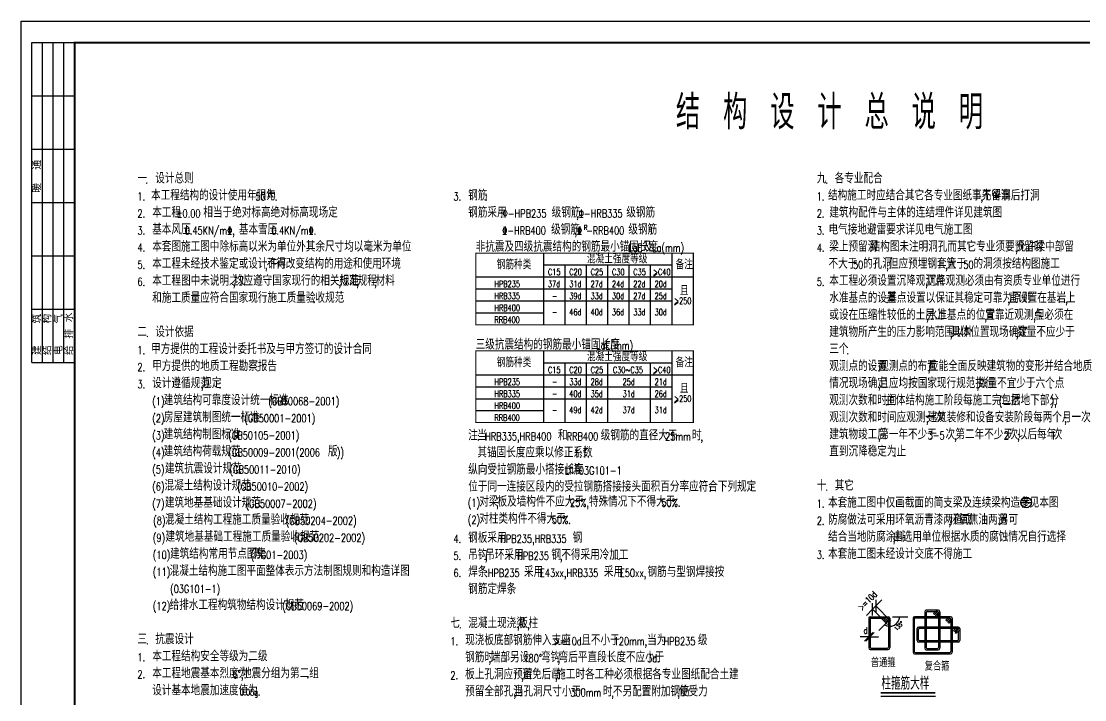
# Model space of a CAD drawing. Extents: x 1427168 to 1936200, y 1176778 to 1377202.
# Drawn here: x 1427168 to 1477011, y 1204377 to 1236178 of the extents above; entities that cross this region are included whole.
import ezdxf
from ezdxf.enums import TextEntityAlignment as Align

# ---------------------------------------------------------------- set-up
doc = ezdxf.new("R2010")
doc.units = 0
doc.header["$LTSCALE"] = 1000
doc.header["$MEASUREMENT"] = 0
doc.layers.get('0').update_dxf_attribs({"linetype": 'CONTINUOUS'})
doc.layers.get('DEFPOINTS').update_dxf_attribs({"linetype": 'CONTINUOUS'})
for name, color, linetype in [('2', 2, 'CONTINUOUS'), ('PUB_DIM', 3, 'CONTINUOUS'), ('PUB_TEXT', 7, 'CONTINUOUS'), ('PUB_TITLE', 4, 'CONTINUOUS')]:
    doc.layers.add(name, color=color, linetype=linetype)
doc.styles.add('_HZTXT', font='txt.shx', dxfattribs={"width": 0.75, "bigfont": 'HZTXT.shx'})
doc.styles.add('_ROMANC', font='ROMANC.shx', dxfattribs={"width": 0.75})
doc.styles.add('_ROMAND', font='ROMAND.shx', dxfattribs={"width": 0.75})
doc.styles.add('_STTCH', font='txt.shx', dxfattribs={"width": 0.75, "bigfont": 'STTCH.shx'})
doc.styles.add('_TXT', font='TXT.shx', dxfattribs={"width": 0.75})
doc.styles.add('_TXT1', font='TXT1.shx', dxfattribs={"width": 0.6})
doc.styles.add('COMP', font='COMPLEX', dxfattribs={"bigfont": 'hztxt'})
doc.styles.add('DIM_FONT', font='SIMPLEX.shx', dxfattribs={"width": 0.75})
doc.styles.add('HZ', font='txt', dxfattribs={"bigfont": 'hztxt'})
doc.dimstyles.new('DIMN$0', dxfattribs={"dimscale": 2, "dimtxt": 150, "dimasz": 200, "dimexe": 0, "dimexo": 0, "dimgap": 150, "dimtad": 1, "dimdec": 0, "dimzin": 0, "dimtxsty": 'DIM_FONT', "dimblk": 'OBLIQUE', "dimcen": 0.09, "dimclrd": 3, "dimclre": 3, "dimclrt": 3, "dimazin": 3, "dimtfac": 1, "dimtdec": 0, "dimtix": 1, "dimtmove": 0, "dimatfit": 3, "dimtolj": 1, "dimtzin": 0})

# ---------------------------------------------------------------- blocks, each defined once
blk = doc.blocks.new('_LABEL1')
for p, q in [((-150, 20), (-75, 20)), ((-150, 20), (-150, 0)), ((-125, 20), (-125, 0)), ((-100, 20), (-100, 0)), ((-75, 20), (-75, 0)), ((-75, 20), (-75, 0)), ((-75, 20), (0, 20)), ((-50, 20), (-50, 0)), ((-25, 20), (-25, 0)), ((0, 20), (0, 0)), ((-150, 15), (-75, 15)), ((-75, 15), (0, 15)), ((-150, 10), (-75, 10)), ((-75, 10), (0, 10)), ((-150, 5), (-75, 5)), ((-75, 5), (0, 5)), ((-150, 0), (-75, 0)), ((-75, 0), (0, 0))]:
    blk.add_line(p, q)
at = {"style": 'HZ'}
for s, p in [('建   筑', (-146.45, 15.65)), ('暖  通', (-70.35, 15.73)), ('结   构', (-146.45, 10.91)), ('电   气', (-146.45, 5.65)), ('给 排 水', (-146.45, 0.73))]:
    blk.add_text(s, height=3.509, dxfattribs=at).set_placement(p)
blk = doc.blocks.new('_OBLIQUE')
at = {"color": 0, "linetype": 'BYBLOCK'}
blk.add_line((-0.5, -0.5), (0.5, 0.5), dxfattribs=at)
blk = doc.blocks.new('*D455')
at = {"layer": 'DEFPOINTS', "color": 0}
for p in [(1467223, 1208771), (1467774, 1207908), (1467930, 1208064)]:
    blk.add_point(p, dxfattribs=at)
at = {"layer": 'PUB_DIM', "color": 3}
for p, q in [((1467067, 1208615), (1467223, 1208771)), ((1467223, 1208771), (1467506, 1209054)), ((1467930, 1208064), (1467223, 1208771)), ((1467067, 1208615), (1466784, 1208332)), ((1467774, 1207908), (1467067, 1208615))]:
    blk.add_line(p, q, dxfattribs=at)
at = {"layer": 'PUB_DIM', "color": 3, "xscale": 400, "yscale": 400, "zscale": 400}
for p, rotation in [((1467067, 1208615), 45.00000000000367), ((1467223, 1208771), 225.0000000000037)]:
    blk.add_blockref('_OBLIQUE', p, dxfattribs=dict(at, rotation=rotation))
at = {"layer": 'PUB_DIM', "color": 3, "insert": (1466826, 1209011), "char_height": 300, "attachment_point": 5, "rotation": 45, "style": 'DIM_FONT'}
blk.add_mtext('\\A1;>=10d', dxfattribs=at)
blk = doc.blocks.new('*D456')
at = {"layer": 'DEFPOINTS', "color": 0}
for p in [(1466886, 1207855), (1466947, 1207855), (1466886, 1207323)]:
    blk.add_point(p, dxfattribs=at)
at = {"layer": 'PUB_DIM', "color": 3}
for p, q in [((1466886, 1207855), (1466886, 1207323)), ((1466947, 1207855), (1466947, 1207323)), ((1466886, 1207323), (1466486, 1207323)), ((1466947, 1207323), (1466886, 1207323)), ((1466947, 1207323), (1467347, 1207323))]:
    blk.add_line(p, q, dxfattribs=at)
at = {"layer": 'PUB_DIM', "color": 3, "xscale": 400, "yscale": 400, "zscale": 400}
blk.add_blockref('_OBLIQUE', (1466886, 1207323), dxfattribs=at)
at = {"layer": 'PUB_DIM', "color": 3, "xscale": 400, "yscale": 400, "zscale": 400, "rotation": 180}
blk.add_blockref('_OBLIQUE', (1466947, 1207323), dxfattribs=at)
at = {"layer": 'PUB_DIM', "color": 3, "insert": (1466739, 1207623), "char_height": 300, "attachment_point": 5, "style": 'DIM_FONT'}
blk.add_mtext('\\A1;d', dxfattribs=at)
blk = doc.blocks.new('_INDEX')
blk.add_line((-0.5, 0), (0.5, 0))
blk.add_circle((0, 0), 0.5)
at = {"style": 'COMP'}
for tag, width, p, p2 in [('1', 2.333333, (-0.17, 0.05), (0.17, 0.05)), ('-', 1.166667, (-0.17, -0.39), (0.17, -0.39))]:
    blk.add_attdef(tag, text='', height=0.34, dxfattribs=dict(at, width=width)).set_placement(p, p2, align=Align.FIT)

msp = doc.modelspace()

# ---------------------------------------------------------------- linework, layer by layer
for p, q in [((1456800.7, 1224232.7), (1456962.7, 1224361.4)), ((1457790.7, 1222882.3), (1457952.7, 1223011)), ((1456800.7, 1219645), (1456962.7, 1219773.7)), ((1457790.7, 1218294.5), (1457952.7, 1218423.3))]:
    msp.add_line(p, q)
at = {"layer": '2'}
for p, q in [((1466959.8, 1208268.3), (1467797.6, 1208268.3)), ((1466996.8, 1208206.7), (1467680.7, 1208206.7)), ((1467742.3, 1208268.3), (1467577.8, 1208103.7)), ((1467767.4, 1208206.2), (1467621.3, 1208060.2)), ((1469511.5, 1208268.3), (1469036.5, 1208268.3)), ((1469511.5, 1208206.7), (1469073.5, 1208206.7)), ((1469511.5, 1208502.4), (1469511.5, 1207784.3)), ((1469573.1, 1208465.4), (1469573.1, 1207784.3)), ((1470159.9, 1208268.3), (1469573.1, 1208268.3)), ((1470159.9, 1208206.7), (1469573.1, 1208206.7)), ((1470147.5, 1208576.3), (1469585.4, 1208576.3)), ((1469622.3, 1208514.7), (1470030.7, 1208514.7)), ((1470092.3, 1208576.3), (1469927.7, 1208411.7)), ((1469971.3, 1208368.2), (1469927.7, 1208411.7)), ((1470117.3, 1208514.2), (1469971.3, 1208368.2)), ((1470159.8, 1208467), (1470015.8, 1208323)), ((1470059.4, 1208279.5), (1470015.8, 1208323)), ((1470159.9, 1208380), (1470059.4, 1208279.5)), ((1470159.9, 1208465.4), (1470159.9, 1207784.3)), ((1470221.5, 1208502.4), (1470221.5, 1207784.3)), ((1470722.4, 1208268.3), (1470221.5, 1208268.3)), ((1470605.6, 1208206.7), (1470221.5, 1208206.7)), ((1470667.2, 1208268.3), (1470502.6, 1208103.7)), ((1470692.2, 1208206.2), (1470546.2, 1208060.2)), ((1466885.9, 1208194.4), (1466885.9, 1206802.2)), ((1466947.5, 1208157.4), (1466947.5, 1206839.2)), ((1467621.3, 1208060.2), (1467577.8, 1208103.7)), ((1467809.9, 1208159), (1467665.8, 1208015)), ((1467709.4, 1207971.5), (1467665.8, 1208015)), ((1467809.9, 1208072), (1467709.4, 1207971.5)), ((1467809.9, 1208157.4), (1467809.9, 1206839.2)), ((1467871.5, 1208194.4), (1467871.5, 1206802.2)), ((1468962.6, 1208194.4), (1468962.6, 1206600.6)), ((1469024.2, 1208157.4), (1469024.2, 1206637.6)), ((1469155.6, 1207148.2), (1469155.6, 1207710.4)), ((1471079.4, 1207784.3), (1469229.5, 1207784.3)), ((1471042.4, 1207722.7), (1469266.4, 1207722.7)), ((1469511.5, 1207722.7), (1469511.5, 1207135.9)), ((1469573.1, 1207722.7), (1469573.1, 1207135.9)), ((1470159.9, 1207722.7), (1470159.9, 1207135.9)), ((1470221.5, 1207722.7), (1470221.5, 1207135.9)), ((1470546.2, 1208060.2), (1470502.6, 1208103.7)), ((1470734.7, 1208159), (1470590.7, 1208015)), ((1470634.3, 1207971.5), (1470590.7, 1208015)), ((1470734.8, 1208072), (1470634.3, 1207971.5)), ((1470734.8, 1208157.4), (1470734.8, 1207784.3)), ((1470734.8, 1207722.7), (1470734.8, 1207135.9)), ((1470796.4, 1208194.4), (1470796.4, 1207784.3)), ((1470796.4, 1207722.7), (1470796.4, 1207135.9)), ((1470956.9, 1207722.7), (1470856.5, 1207622.2)), ((1471044, 1207722.7), (1470900, 1207578.7)), ((1471153.3, 1207710.4), (1471153.3, 1207148.2)), ((1469217.2, 1207185.2), (1469217.2, 1207673.4)), ((1470856.5, 1207622.2), (1470900, 1207578.7)), ((1471091.2, 1207680.2), (1470945.2, 1207534.1)), ((1470945.2, 1207534.1), (1470988.7, 1207490.6)), ((1471153.3, 1207655.1), (1470988.7, 1207490.6)), ((1471091.7, 1207185.2), (1471091.7, 1207593.5)), ((1466959.8, 1206728.3), (1467797.6, 1206728.3)), ((1466996.8, 1206789.9), (1467760.6, 1206789.9)), ((1471079.4, 1207074.3), (1469229.5, 1207074.3)), ((1471042.4, 1207135.9), (1469266.4, 1207135.9)), ((1469511.5, 1207074.3), (1469511.5, 1206788.2)), ((1469573.1, 1207074.3), (1469573.1, 1206825.1)), ((1469585.4, 1206714.2), (1470147.5, 1206714.2)), ((1469622.3, 1206775.8), (1470110.6, 1206775.8)), ((1470159.9, 1207074.3), (1470159.9, 1206825.1)), ((1470221.5, 1207074.3), (1470221.5, 1206788.2)), ((1470734.8, 1207074.3), (1470734.8, 1206637.6)), ((1470796.4, 1207074.3), (1470796.4, 1206600.6)), ((1469036.5, 1206526.7), (1470722.4, 1206526.7)), ((1469073.5, 1206588.3), (1470685.5, 1206588.3))]:
    msp.add_line(p, q, dxfattribs=at)
for centre, radius, start, end in [((1466959.8, 1208194.4), 73.9, 90, 180), ((1466996.8, 1208157.4), 49.3, 90, 180), ((1467760.6, 1208157.4), 49.3, 0, 82.12802), ((1467797.6, 1208194.4), 73.9, 0, 90), ((1469036.5, 1208194.4), 73.9, 90, 180), ((1469073.5, 1208157.4), 49.3, 90, 180), ((1469585.4, 1208502.4), 73.9, 90, 180), ((1469622.3, 1208465.4), 49.3, 90, 180), ((1470110.6, 1208465.4), 49.3, 0, 82.12802), ((1470147.5, 1208502.4), 73.9, 0, 90), ((1470685.5, 1208157.4), 49.3, 0, 82.12802), ((1470722.4, 1208194.4), 73.9, 0, 90), ((1469229.5, 1207710.4), 73.9, 90, 180), ((1469266.4, 1207673.4), 49.3, 90, 180), ((1471042.4, 1207673.4), 49.3, 7.87198, 90), ((1471079.4, 1207710.4), 73.9, 0, 90), ((1466959.8, 1206802.2), 73.9, 180, 270), ((1466996.8, 1206839.2), 49.3, 180, 270), ((1467760.6, 1206839.2), 49.3, 270, 0), ((1467797.6, 1206802.2), 73.9, 270, 0), ((1469229.5, 1207148.2), 73.9, 180, 270), ((1469266.4, 1207185.2), 49.3, 180, 270), ((1469585.4, 1206788.2), 73.9, 180, 270), ((1469622.3, 1206825.1), 49.3, 180, 270), ((1470110.6, 1206825.1), 49.3, 270, 0), ((1470147.5, 1206788.2), 73.9, 270, 0), ((1471042.4, 1207185.2), 49.3, 270, 0), ((1471079.4, 1207148.2), 73.9, 270, 0), ((1469036.5, 1206600.6), 73.9, 180, 270), ((1469073.5, 1206637.6), 49.3, 180, 270), ((1470685.5, 1206637.6), 49.3, 270, 0), ((1470722.4, 1206600.6), 73.9, 270, 0)]:
    msp.add_arc(centre, radius, start, end, dxfattribs=at)
at = {"layer": 'PUB_DIM'}
for p, q in [((1468006.2, 1208268.3), (1468723.4, 1208268.3)), ((1467709.4, 1207971.5), (1467360.9, 1207623))]:
    msp.add_line(p, q, dxfattribs=at)
for points in [[(1468340.9, 1208268.3, 0, 39.6, 0), (1468318, 1208152.5, 39.6, 39.6, 0)], [(1467619.5, 1207881.5, 0, 39.6, 0), (1467720.8, 1207832.8, 39.6, 39.6, 0)]]:
    msp.add_lwpolyline(points, format="xyseb", dxfattribs=at)
msp.add_arc((1467859.6, 1208299.8), 482.3, 240.14441, 356.24747, dxfattribs=at)
at = {"layer": 'PUB_TEXT'}
for p, q in [((1451667, 1221954.2), (1451667, 1225314.2)), ((1457667, 1221954.2), (1457667, 1225314.2)), ((1451667, 1224754.2), (1457667, 1224754.2)), ((1452667, 1221954.2), (1452667, 1224754.2)), ((1453667, 1221954.2), (1453667, 1224754.2)), ((1454667, 1221954.2), (1454667, 1224754.2)), ((1455667, 1221954.2), (1455667, 1224754.2)), ((1456667, 1221954.2), (1456667, 1224754.2)), ((1448469.8, 1224194.2), (1458667, 1224194.2)), ((1448469.8, 1223634.2), (1457667, 1223634.2)), ((1448469.8, 1223074.2), (1457667, 1223074.2)), ((1448469.8, 1222514.2), (1451667, 1222514.2)), ((1451667, 1217366.4), (1451667, 1220726.4)), ((1457667, 1217366.4), (1457667, 1220726.4)), ((1451667, 1220166.4), (1457667, 1220166.4)), ((1452667, 1217366.4), (1452667, 1220166.4)), ((1453667, 1217366.4), (1453667, 1220166.4)), ((1454667, 1217366.4), (1454667, 1220166.4)), ((1456667, 1217366.4), (1456667, 1220166.4)), ((1448469.8, 1219606.4), (1458667, 1219606.4)), ((1448469.8, 1219046.4), (1457667, 1219046.4)), ((1448469.8, 1218486.4), (1457667, 1218486.4)), ((1448469.8, 1217926.4), (1451667, 1217926.4))]:
    msp.add_line(p, q, dxfattribs=at)
at = {"layer": 'PUB_TEXT', "const_width": 50}
for points in [[(1448469.8, 1225314.2), (1448469.8, 1221954.2), (1458667, 1221954.2), (1458667, 1225314.2)], [(1448469.8, 1220726.4), (1448469.8, 1217366.4), (1458667, 1217366.4), (1458667, 1220726.4)]]:
    msp.add_lwpolyline(points, close=True, dxfattribs=at)
at = {"layer": 'PUB_TEXT', "const_width": 70}
msp.add_lwpolyline([(1467454.5, 1204701.1), (1470012.2, 1204701.1)], dxfattribs=at)
at = {"layer": 'PUB_TEXT'}
msp.add_lwpolyline([(1467454.5, 1204551.1), (1470012.2, 1204551.1)], dxfattribs=at)
at = {"layer": 'PUB_TITLE'}
msp.add_lwpolyline([(1427167.9, 1176778), (1427167.9, 1236178), (1511267.9, 1236178), (1511267.9, 1176778)], close=True, dxfattribs=at)
at = {"layer": 'PUB_TITLE', "const_width": 100}
msp.add_lwpolyline([(1429667.9, 1177778), (1510267.9, 1177778), (1510267.9, 1235178), (1429667.9, 1235178)], close=True, dxfattribs=at)

# ---------------------------------------------------------------- block references
at = {"layer": 'PUB_DIM'}
ref = msp.add_blockref('_INDEX', (1474264.7, 1213624.2), dxfattribs=dict(at, xscale=500, yscale=500, zscale=500))
ref.add_attrib('1', '2', dxfattribs={"layer": '0', "height": 170, "style": 'COMP', "width": 1.5}).set_placement((1474179.7, 1213649.2), (1474349.7, 1213649.2), align=Align.FIT)
ref.add_attrib('-', '-', dxfattribs={"layer": '0', "height": 170, "style": 'COMP', "width": 1.166667}).set_placement((1474179.7, 1213429.2), (1474349.7, 1213429.2), align=Align.FIT)
at = {"layer": 'PUB_TITLE', "xscale": 100, "yscale": 100, "zscale": 100, "rotation": 90}
msp.add_blockref('_LABEL1', (1429667.9, 1235178), dxfattribs=at)

# ---------------------------------------------------------------- texts
at = {"layer": 'PUB_TEXT', "width": 0.75}
for s, height, style, p in [('结 构 设 计 总 说 明 ', 1600, '_STTCH', (1457849.3, 1231116.8)), ('各专业配合', 500, '_HZTXT', (1465292.1, 1228578.6)), ('一', 500, '_HZTXT', (1432611.9, 1228579.3)), ('设计总则', 500, '_HZTXT', (1433449.7, 1228579.3)), ('九', 500, '_HZTXT', (1464454.4, 1228578.6)), ('1. ', 375, '_TXT', (1432611.9, 1227779.3)), ('. ', 375, '_TXT', (1432986.6, 1228579.3)), ('本工程结构的设计使用年限为', 500, '_HZTXT', (1433252.1, 1227779.3)), ('50', 375, '_TXT', (1438144.8, 1227779.3)), ('年', 500, '_HZTXT', (1438641.5, 1227779.3)), ('3.', 375, '_TXT', (1447422.3, 1227779.3)), ('钢筋', 500, '_HZTXT', (1448116.9, 1227779.3)), ('1. ', 375, '_TXT', (1464454.4, 1227778.6)), ('. ', 375, '_TXT', (1464858.9, 1228578.6)), ('结构施工时应结合其它各专业图纸事先留洞', 500, '_HZTXT', (1464981.8, 1227778.6)), ('不得事后打洞', 500, '_HZTXT', (1472195.6, 1227778.6)), ('.', 375, '_TXT', (1439054.9, 1227779.3)), (':', 375, '_TXT', (1448893.5, 1227779.3)), (', ', 375, '_TXT', (1472124.5, 1227778.6)), ('.', 375, '_TXT', (1474463.3, 1227778.6)), ('2. ', 375, '_TXT', (1432611.9, 1226979.3)), ('本工程', 500, '_HZTXT', (1433305.7, 1226979.3)), ('%%p0.00', 375, '_TXT', (1434460.2, 1226979.3)), ('相当于绝对标高绝对标高现场定', 500, '_HZTXT', (1435701, 1226979.3)), ('钢筋采用', 500, '_HZTXT', (1448116.9, 1226979.3)), (':%%130-HPB235', 375, '_TXT', (1449614, 1226979.3)), ('级钢筋', 500, '_HZTXT', (1452027.5, 1226979.3)), (',%%131-HRB335', 375, '_TXT', (1453179, 1226979.3)), ('级钢筋', 500, '_HZTXT', (1455525.5, 1226979.3)), ('2. ', 375, '_TXT', (1464454.4, 1226978.6)), ('建筑构配件与主体的连结埋件详见建筑图', 500, '_HZTXT', (1465042.2, 1226978.6)), ('基本风压', 500, '_HZTXT', (1433305.7, 1226179.3)), ('基本雪压', 500, '_HZTXT', (1437366.2, 1226179.3)), ('.', 375, '_ROMAND', (1440929.9, 1226979.3)), ('级钢筋', 500, '_HZTXT', (1452000.1, 1226179.3)), ('级钢筋', 500, '_HZTXT', (1455621.5, 1226179.3)), ('电气接地避雷要求详见电气施工图', 500, '_HZTXT', (1465003.8, 1226178.6)), ('.', 375, '_TXT', (1471789.2, 1226978.6)), ('3. ', 375, '_TXT', (1432611.9, 1226179.3)), ('0.45KN/m%%132,', 375, '_TXT', (1434826.3, 1226179.3)), ('0.4KN/m%%132.', 375, '_TXT', (1438886.9, 1226179.3)), ('%%132-HRB400', 375, '_TXT1', (1449707.2, 1226179.3)), (',%%132', 375, '_TXT1', (1453098.1, 1226179.3)), ('R', 225, '_TXT1', (1453526.7, 1226400.8)), ('-RRB400', 375, '_TXT1', (1453636.6, 1226179.3)), ('3. ', 375, '_TXT', (1464454.4, 1226178.6)), ('.', 375, '_TXT', (1470625.9, 1226178.6)), ('4. ', 375, '_TXT', (1432611.9, 1225379.3)), ('本套图施工图中除标高以米为单位外其余尺寸均以毫米为单位', 500, '_HZTXT', (1433305.7, 1225379.3)), ('非抗震及四级抗震结构的钢筋最小锚固长度', 500, '_HZTXT', (1448464.5, 1225376.5)), ('LaE', 375, '_TXT', (1455619.1, 1225376.5)), ('及', 500, '_HZTXT', (1456319.6, 1225376.5)), ('La(mm)', 375, '_TXT', (1456738.9, 1225376.5)), ('4. ', 375, '_TXT', (1464454.4, 1225378.6)), ('梁上预留洞', 500, '_HZTXT', (1465035.4, 1225378.6)), ('结构图未注明洞孔而其它专业须要预留时', 500, '_HZTXT', (1466975.6, 1225378.6)), ('允许梁中部留', 500, '_HZTXT', (1473805.5, 1225378.6)), ('.', 375, '_TXT', (1443477.9, 1225379.3)), ('混凝土强度等级', 400, '_HZTXT', (1453679.2, 1224834.2)), (': ', 375, '_TXT', (1466928.1, 1225378.6)), (', ', 375, '_TXT', (1473749.2, 1225378.6)), ('5. ', 375, '_TXT', (1432611.9, 1224579.3)), ('本工程未经技术鉴定或设计许可', 500, '_HZTXT', (1433305.7, 1224579.3)), ('不得改变结构的用途和使用环境', 500, '_HZTXT', (1438662.2, 1224579.3)), ('钢筋种类 ', 400, '_HZTXT', (1449452.8, 1224557.9)), ('备注', 400, '_HZTXT', (1457833.4, 1224557.9)), ('不大于', 500, '_HZTXT', (1465003.8, 1224578.6)), ('50', 375, '_TXT', (1466149.5, 1224578.6)), ('的孔洞', 500, '_HZTXT', (1466622.6, 1224578.6)), ('但应预埋钢套管', 500, '_HZTXT', (1467836.4, 1224578.6)), ('大于', 500, '_HZTXT', (1470550.2, 1224578.6)), ('50', 375, '_TXT', (1471320.8, 1224578.6)), ('的洞须按结构图施工', 500, '_HZTXT', (1471793.9, 1224578.6)), ('6. ', 375, '_TXT', (1432611.9, 1223779.3)), ('本工程图中未说明之处', 500, '_HZTXT', (1433305.7, 1223779.3)), ('均应遵守国家现行的相关标准', 500, '_HZTXT', (1437132.6, 1223779.3)), (',', 375, '_TXT', (1438591.1, 1224579.3)), ('规范', 500, '_HZTXT', (1442093.5, 1223779.3)), ('规程', 500, '_HZTXT', (1442932.3, 1223779.3)), ('材料', 500, '_HZTXT', (1443774.1, 1223779.3)), ('.', 375, '_TXT', (1443938.8, 1224579.3)), ('C15', 300, '_TXT', (1451854.1, 1224274.2)), ('C20', 300, '_TXT', (1452854.1, 1224274.2)), ('C25', 300, '_TXT', (1453854.1, 1224274.2)), ('C30', 300, '_TXT', (1454854.1, 1224274.2)), ('C35', 300, '_TXT', (1455854.1, 1224274.2)), ('>C40', 300, '_TXT', (1456778.1, 1224274.2)), ('5.', 375, '_TXT', (1464454.4, 1223778.6)), ('本工程必须设置沉降观测点', 500, '_HZTXT', (1465039.2, 1223778.6)), (',', 375, '_TXT1', (1467711.7, 1224578.6)), ('沉降观测必须由有资质专业单位进行', 500, '_HZTXT', (1469595.6, 1223778.6)), (',', 375, '_TXT', (1470470.2, 1224578.6)), ('.', 375, '_TXT', (1475186.7, 1224578.6)), (',', 375, '_TXT', (1437082.2, 1223779.3)), (',', 375, '_TXT', (1442034.2, 1223779.3)), (',', 375, '_TXT', (1442873, 1223779.3)), (',', 375, '_TXT', (1443711.8, 1223779.3)), ('HPB235', 300, '_TXT', (1449345.3, 1223714.2)), ('37d', 300, '_TXT', (1451854.1, 1223714.2)), ('31d', 300, '_TXT', (1452854.1, 1223714.2)), ('27d', 300, '_TXT', (1453854.1, 1223714.2)), ('24d', 300, '_TXT', (1454854.1, 1223714.2)), ('22d', 300, '_TXT', (1455854.1, 1223714.2)), ('20d', 300, '_TXT', (1456854.1, 1223714.2)), ('且', 400, '_HZTXT', (1458038.4, 1223337.9)), (',', 375, '_TXT', (1469539.2, 1223778.6)), ('.', 375, '_TXT', (1475654.6, 1223778.6)), ('和施工质量应符合国家现行施工质量验收规范', 500, '_HZTXT', (1433305.7, 1222979.3)), ('HRB335', 300, '_TXT', (1449345.3, 1223154.2)), ('-', 300, '_TXT', (1452040.3, 1223154.2)), ('39d', 300, '_TXT', (1452854.1, 1223154.2)), ('33d', 300, '_TXT', (1453854.1, 1223154.2)), ('30d', 300, '_TXT', (1454854.1, 1223154.2)), ('27d', 300, '_TXT', (1455854.1, 1223154.2)), ('25d', 300, '_TXT', (1456854.1, 1223154.2)), ('>250', 300, '_TXT', (1457768.1, 1222923.7)), ('水准基点的设置', 500, '_HZTXT', (1465039.2, 1222978.6)), (':', 375, '_TXT', (1467693.8, 1222978.6)), ('基点设置以保证其稳定可靠为原则', 500, '_HZTXT', (1467756, 1222978.6)), ('宜设置在基岩上', 500, '_HZTXT', (1473434.4, 1222978.6)), ('.', 375, '_TXT', (1440835.2, 1222979.3)), ('HRB400', 300, '_TXT', (1449345.3, 1222594.2)), ('46d', 300, '_TXT', (1452854.1, 1222395.7)), ('40d', 300, '_TXT', (1453854.1, 1222395.7)), ('36d', 300, '_TXT', (1454854.1, 1222395.7)), ('33d', 300, '_TXT', (1455854.1, 1222395.7)), ('30d', 300, '_TXT', (1456854.1, 1222395.7)), ('或设在压缩性较低的土层上', 500, '_HZTXT', (1465039.2, 1222178.6)), ('水准基点的位置', 500, '_HZTXT', (1469654.6, 1222178.6)), ('宜靠近观测点', 500, '_HZTXT', (1472353.7, 1222178.6)), (',', 375, '_TXT', (1473389.9, 1222978.6)), ('但必须在', 500, '_HZTXT', (1474674.8, 1222178.6)), (',', 375, '_TXT', (1476097.8, 1222978.6)), ('RRB400', 300, '_TXT', (1449345.3, 1222034.2)), ('-', 300, '_TXT', (1452040.3, 1222395.7)), (';', 375, '_TXT', (1469577.6, 1222178.6)), (',', 375, '_TXT', (1472309.1, 1222178.6)), (',', 375, '_TXT', (1474603.7, 1222178.6)), ('二', 500, '_HZTXT', (1432611.9, 1221379.3)), ('设计依据', 500, '_HZTXT', (1433449.7, 1221379.3)), ('建筑物所产生的压力影响范围以外', 500, '_HZTXT', (1465039.2, 1221378.6)), ('具体位置现场确定', 500, '_HZTXT', (1470750.1, 1221378.6)), ('数量不应少于', 500, '_HZTXT', (1473844.8, 1221378.6)), ('. ', 375, '_TXT', (1433016.4, 1221379.3)), ('三级抗震结构的钢筋最小锚固长度', 500, '_HZTXT', (1448464.5, 1220788.8)), ('LaE(mm)', 375, '_TXT', (1454119.1, 1220788.8)), (',', 375, '_TXT', (1470693.8, 1221378.6)), (',', 375, '_TXT', (1473782.6, 1221378.6)), ('1. ', 375, '_TXT', (1432611.9, 1220579.3)), ('甲方提供的工程设计委托书及与甲方签订的设计合同', 500, '_HZTXT', (1433252.1, 1220579.3)), ('混凝土强度等级', 400, '_HZTXT', (1453679.2, 1220246.4)), ('三个', 500, '_HZTXT', (1465039.2, 1220578.6)), ('甲方提供的地质工程勘察报告', 500, '_HZTXT', (1433305.7, 1219779.3)), ('.', 375, '_TXT', (1441868.2, 1220579.3)), ('钢筋种类 ', 400, '_HZTXT', (1449452.8, 1219970.1)), ('备注', 400, '_HZTXT', (1457833.4, 1219970.1)), ('观测点的设置', 500, '_HZTXT', (1465039.2, 1219778.6)), ('.', 375, '_TXT', (1465842.4, 1220578.6)), ('观测点的布置', 500, '_HZTXT', (1467375.1, 1219778.6)), ('应能全面反映建筑物的变形并结合地质', 500, '_HZTXT', (1469710.9, 1219778.6)), ('2. ', 375, '_TXT', (1432611.9, 1219779.3)), ('.', 375, '_TXT', (1438204.3, 1219779.3)), ('C15', 300, '_TXT', (1451854.1, 1219686.4)), ('C20', 300, '_TXT', (1452854.1, 1219686.4)), ('C25', 300, '_TXT', (1453854.1, 1219686.4)), ('C30~C35', 300, '_TXT', (1454898.5, 1219686.4)), ('>C40', 300, '_TXT', (1456778.1, 1219686.4)), (':', 375, '_TXT', (1467318.8, 1219778.6)), (',', 375, '_TXT', (1469654.6, 1219778.6)), ('3. ', 375, '_TXT', (1432611.9, 1218979.3)), ('设计遵循规范', 500, '_HZTXT', (1433305.7, 1218979.3)), ('规定', 500, '_HZTXT', (1435644.5, 1218979.3)), (':', 375, '_TXT', (1436426.9, 1218979.3)), ('HPB235', 300, '_TXT', (1449345.3, 1219126.4)), ('-', 300, '_TXT', (1452040.3, 1219126.4)), ('33d', 300, '_TXT', (1452854.1, 1219126.4)), ('28d', 300, '_TXT', (1453854.1, 1219126.4)), ('25d', 300, '_TXT', (1455354.1, 1219126.4)), ('21d', 300, '_TXT', (1456854.1, 1219126.4)), ('且', 400, '_HZTXT', (1458038.4, 1218750.1)), ('情况现场确定', 500, '_HZTXT', (1465039.2, 1218978.6)), ('且应均按国家现行规范执行', 500, '_HZTXT', (1467383.9, 1218978.6)), ('数量不宜少于六个点', 500, '_HZTXT', (1472005.2, 1218978.6)), ('建筑结构可靠度设计统一标准', 500, '_HZTXT', (1433845.5, 1218179.3)), (',', 375, '_TXT', (1435585.2, 1218979.3)), ('HRB335', 300, '_TXT', (1449345.3, 1218566.4)), ('-', 300, '_TXT', (1452040.3, 1218566.4)), ('40d', 300, '_TXT', (1452854.1, 1218566.4)), ('35d', 300, '_TXT', (1453854.1, 1218566.4)), ('31d', 300, '_TXT', (1455354.1, 1218566.4)), ('26d', 300, '_TXT', (1456854.1, 1218566.4)), ('观测次数和时间', 500, '_HZTXT', (1465039.2, 1218178.6)), (',', 375, '_TXT', (1467321.7, 1218978.6)), ('主体结构施工阶段每施工完二层', 500, '_HZTXT', (1467708.7, 1218178.6)), (',', 375, '_TXT', (1471943, 1218978.6)), ('包括地下部分', 500, '_HZTXT', (1473105.7, 1218178.6)), ('.', 375, '_TXT', (1475380.2, 1218978.6)), ('(1)', 375, '_TXT', (1433305.7, 1218179.3)), ('(GB50068-2001)', 375, '_TXT', (1438747.1, 1218179.3)), ('HRB400', 300, '_TXT', (1449345.3, 1218006.4)), ('>250', 300, '_TXT', (1457768.1, 1218336)), (':', 375, '_TXT', (1467664.2, 1218178.6)), ('(', 375, '_TXT', (1472982.4, 1218178.6)), ('),', 375, '_TXT', (1475405.9, 1218178.6)), ('(2)', 375, '_TXT', (1433305.7, 1217379.3)), ('房屋建筑制图统一标准', 500, '_HZTXT', (1433845.5, 1217379.3)), ('(GB50001-2001)', 375, '_TXT', (1437622.1, 1217379.3)), ('RRB400', 300, '_TXT', (1449345.3, 1217446.4)), ('-', 300, '_TXT', (1452040.3, 1217808)), ('49d', 300, '_TXT', (1452854.1, 1217808)), ('42d', 300, '_TXT', (1453854.1, 1217808)), ('37d', 300, '_TXT', (1455354.1, 1217808)), ('31d', 300, '_TXT', (1456854.1, 1217808)), ('观测次数和时间应观测一次', 500, '_HZTXT', (1465039.2, 1217378.6)), ('建筑装修和设备安装阶段每两个月一次', 500, '_HZTXT', (1469642.8, 1217378.6)), (';', 375, '_TXT', (1469571.7, 1217378.6)), (';', 375, '_TXT', (1476050.3, 1217378.6)), ('(3)', 375, '_TXT', (1433305.7, 1216579.3)), ('建筑结构制图标准', 500, '_HZTXT', (1433845.5, 1216579.3)), ('(GB50105-2001)', 375, '_TXT', (1436872.1, 1216579.3)), ('注', 500, '_HZTXT', (1448116.9, 1216531)), (':', 375, '_TXT', (1448530.3, 1216531)), ('当', 500, '_HZTXT', (1448545.3, 1216531)), ('HRB335,HRB400', 375, '_TXT', (1448908.5, 1216531)), ('和', 500, '_HZTXT', (1452319, 1216531)), ('RRB400', 375, '_TXT', (1452729.4, 1216531)), ('级钢筋的直径大于', 500, '_HZTXT', (1454325.9, 1216531)), ('25mm', 375, '_TXT', (1457346.6, 1216531)), ('时', 500, '_HZTXT', (1458602.3, 1216531)), ('建筑物竣工后', 500, '_HZTXT', (1465039.2, 1216578.6)), ('第一年不少于', 500, '_HZTXT', (1467378, 1216578.6)), ('3-5', 375, '_TXT', (1469648.7, 1216578.6)), ('次', 500, '_HZTXT', (1470484.8, 1216578.6)), ('第二年不少于', 500, '_HZTXT', (1470948.6, 1216578.6)), ('2', 375, '_TXT', (1473219.3, 1216578.6)), ('次', 500, '_HZTXT', (1473439.2, 1216578.6)), (';', 375, '_TXT', (1473846.7, 1216578.6)), ('以后每年', 500, '_HZTXT', (1473873.5, 1216578.6)), ('1', 375, '_TXT', (1475411.9, 1216578.6)), ('次', 500, '_HZTXT', (1475511.4, 1216578.6)), ('(4)', 375, '_TXT', (1433305.7, 1215779.3)), ('建筑结构荷载规范', 500, '_HZTXT', (1433845.5, 1215779.3)), ('(GB50009-2001(2006', 375, '_TXT', (1436875, 1215779.3)), ('版', 500, '_HZTXT', (1441539.9, 1215779.3)), ('))', 375, '_TXT', (1441956.2, 1215779.3)), ('其锚固长度应乘以修正系数', 500, '_HZTXT', (1448545.3, 1215731)), (',', 375, '_TXT', (1459001, 1216531)), ('直到沉降稳定为止', 500, '_HZTXT', (1465039.2, 1215778.6)), (',', 375, '_TXT', (1467321.7, 1216578.6)), (',', 375, '_TXT', (1470892.3, 1216578.6)), ('1.1.', 375, '_TXT', (1453080.8, 1215731)), ('.', 375, '_TXT', (1468068.8, 1215778.6)), ('(5)', 375, '_TXT', (1433305.7, 1214979.3)), ('建筑抗震设计规范', 500, '_HZTXT', (1433899.1, 1214979.3)), ('(GB50011-2010)', 375, '_TXT', (1436928.6, 1214979.3)), ('纵向受拉钢筋最小搭接长度', 500, '_HZTXT', (1448116.9, 1214931)), ('Ll', 375, '_TXT', (1452646.5, 1214931)), ('详', 500, '_HZTXT', (1452900.7, 1214931)), ('03G101-1', 375, '_TXT', (1453296.4, 1214931)), ('混凝土结构设计规范', 500, '_HZTXT', (1433881.3, 1214179.3)), ('位于同一连接区段内的受拉钢筋搭接接头面积百分率应符合下列规定', 500, '_HZTXT', (1448116.9, 1214131)), ('十', 500, '_HZTXT', (1464454.4, 1214178.6)), ('其它', 500, '_HZTXT', (1465292.1, 1214178.6)), ('(6)', 375, '_TXT', (1433305.7, 1214179.3)), ('(GB50010-2002)', 375, '_TXT', (1437285.9, 1214179.3)), (':', 375, '_TXT', (1459399.4, 1214131)), ('. ', 375, '_TXT', (1464858.9, 1214178.6)), ('(7)', 375, '_TXT', (1433305.7, 1213379.3)), ('建筑地基基础设计规范', 500, '_HZTXT', (1433899.1, 1213379.3)), ('(GB50007-2002)', 375, '_TXT', (1437678.6, 1213379.3)), ('(1)', 375, '_TXT', (1448095.5, 1213425.2)), ('对梁', 500, '_HZTXT', (1448635.4, 1213425.2)), ('板及墙构件不应大于', 500, '_HZTXT', (1449488.9, 1213425.2)), ('25%,', 375, '_TXT', (1452884.6, 1213425.2)), ('特殊情况下不得大于', 500, '_HZTXT', (1453774.2, 1213425.2)), ('50%.', 375, '_TXT', (1457169.9, 1213425.2)), ('1. ', 375, '_TXT', (1464454.4, 1213378.6)), ('本套施工图中仅画截面的简支梁及连续梁构造参见本图', 500, '_HZTXT', (1464981.8, 1213378.6)), (',', 375, '_TXT', (1449420.8, 1213425.2)), ('(8)', 375, '_TXT', (1433350.7, 1212579.6)), ('混凝土结构工程施工质量验收规范', 500, '_HZTXT', (1433906.2, 1212579.8)), ('(GB50204-2002)', 375, '_TXT', (1439560.7, 1212579.8)), ('(2)', 375, '_TXT', (1448095.5, 1212625.2)), ('对柱类构件不得大于', 500, '_HZTXT', (1448635.4, 1212625.2)), ('50%.', 375, '_TXT', (1452031, 1212625.2)), ('2.', 375, '_TXT', (1464454.4, 1212578.6)), ('防腐做法可采用环氧沥青漆两道或', 500, '_HZTXT', (1464981.8, 1212578.6)), ('环氧焦油两道', 500, '_HZTXT', (1470675, 1212578.6)), ('另可', 500, '_HZTXT', (1472984.2, 1212578.6)), ('(9)', 375, '_TXT', (1433333.5, 1211779.8)), ('建筑地基基础工程施工质量验收规范', 500, '_HZTXT', (1433926.9, 1211779.8)), ('(GB50202-2002)', 375, '_TXT', (1439956.4, 1211779.8)), ('钢板采用', 500, '_HZTXT', (1448116.9, 1211731)), ('钢', 500, '_HZTXT', (1453012.6, 1211731)), ('结合当地防腐涂料', 500, '_HZTXT', (1464981.8, 1211778.6)), ('由选用单位根据水质的腐蚀情况自行选择', 500, '_HZTXT', (1468032.2, 1211778.6)), (',', 375, '_TXT', (1470624.5, 1212578.6)), ('.', 375, '_TXT', (1472957.4, 1212578.6)), ('4. ', 375, '_TXT', (1447422.3, 1211731)), ('HPB235,HRB335', 375, '_TXT', (1449614, 1211731)), (',', 375, '_TXT', (1468014.3, 1211778.6)), ('.', 375, '_TXT', (1474814.7, 1211778.6)), ('(10)', 375, '_TXT', (1433333.5, 1210979.8)), ('建筑结构常用节点图集', 500, '_HZTXT', (1434141.2, 1210979.8)), ('(', 375, '_TXT', (1437917.7, 1210979.8)), ('苏', 500, '_HZTXT', (1438017.4, 1210979.8)), ('G01-2003)', 375, '_TXT', (1438392.4, 1210979.8)), ('5. ', 375, '_TXT', (1447422.3, 1210931)), ('吊钩', 500, '_HZTXT', (1448116.9, 1210931)), ('吊环采用', 500, '_HZTXT', (1448911.5, 1210931)), ('HPB235', 375, '_TXT', (1450408.5, 1210931)), ('钢', 500, '_HZTXT', (1452012.5, 1210931)), ('不得采用冷加工', 500, '_HZTXT', (1452479.3, 1210931)), ('3.', 375, '_TXT', (1464454.4, 1210978.6)), ('本套施工图未经设计交底不得施工', 500, '_HZTXT', (1464981.8, 1210978.6)), ('混凝土结构施工图平面整体表示方法制图规则和构造详图', 500, '_HZTXT', (1434120.5, 1210179.8)), (',', 375, '_TXT', (1448893.5, 1210931)), (',', 375, '_TXT', (1452408.2, 1210931)), ('.', 375, '_TXT', (1455122, 1210931)), ('.', 375, '_TXT', (1470624.5, 1210978.6)), ('(11)', 375, '_TXT', (1433333.5, 1210179.8)), ('6. ', 375, '_TXT', (1447422.3, 1210131)), ('焊条', 500, '_HZTXT', (1448116.9, 1210131)), (':HPB235', 375, '_TXT', (1448911.2, 1210131)), ('采用', 500, '_HZTXT', (1450730.9, 1210131)), ('E43xx,HRB335', 375, '_TXT', (1451477.9, 1210131)), ('采用', 500, '_HZTXT', (1454476.2, 1210131)), ('E50xx,', 375, '_TXT', (1455223.2, 1210131)), ('钢筋与型钢焊接按', 500, '_HZTXT', (1456519.2, 1210131)), ('(03G101-1)', 375, '_TXT', (1434141.2, 1209379.8)), ('钢筋定焊条', 500, '_HZTXT', (1448116.9, 1209331)), ('.', 375, '_TXT', (1450036.2, 1209331)), ('(12)', 375, '_TXT', (1433333.5, 1208579.8)), ('给排水工程构筑物结构设计规范', 500, '_HZTXT', (1434120.5, 1208579.8)), ('(GB50069-2002)', 375, '_TXT', (1439400, 1208579.8)), ('七', 500, '_HZTXT', (1447279.2, 1207731)), ('混凝土现浇梁', 500, '_HZTXT', (1448116.9, 1207731)), ('板', 500, '_HZTXT', (1450470.5, 1207731)), ('柱', 500, '_HZTXT', (1450943.2, 1207731)), ('.', 375, '_TXT', (1447686.7, 1207731)), (',', 375, '_TXT', (1450402.4, 1207731)), (',', 375, '_TXT', (1450883.9, 1207731)), ('三', 500, '_HZTXT', (1432611.9, 1206979.3)), ('抗震设计', 500, '_HZTXT', (1433449.7, 1206979.3)), ('1. ', 375, '_TXT', (1447279.2, 1206931)), ('现浇板底部钢筋伸入支座', 500, '_HZTXT', (1447973.9, 1206931)), ('>=10d', 375, '_TXT', (1452119.5, 1206931)), ('且不小于', 500, '_HZTXT', (1453413.9, 1206931)), ('120mm,', 375, '_TXT', (1454934.6, 1206931)), ('当为', 500, '_HZTXT', (1456503.1, 1206931)), ('HPB235', 375, '_TXT', (1457270.9, 1206931)), ('级', 500, '_HZTXT', (1458880.7, 1206931)), ('. ', 375, '_TXT', (1433016.4, 1206979.3)), ('本工程结构安全等级为二级', 500, '_HZTXT', (1433306.6, 1206179.3)), ('1. ', 375, '_TXT', (1432611.9, 1206179.3)), ('.', 375, '_TXT', (1437830.2, 1206179.3)), ('钢筋时', 500, '_HZTXT', (1447973.9, 1206131)), (',', 375, '_ROMANC', (1449068.9, 1206131)), ('端部另设', 500, '_HZTXT', (1449175.9, 1206131)), ('180%%127', 375, '_TXT', (1450702.4, 1206131)), ('弯钩', 500, '_HZTXT', (1451529.6, 1206131)), ('弯后平直段长度不应小于', 500, '_HZTXT', (1452356.6, 1206131)), ('3d.', 375, '_TXT', (1456502.3, 1206131)), ('2. ', 375, '_TXT', (1432611.9, 1205379.3)), ('本工程地震基本烈度为', 500, '_HZTXT', (1433306.6, 1205379.3)), ('6%%127,', 375, '_TXT', (1437074.3, 1205379.3)), ('地震分组为第二组', 500, '_HZTXT', (1437514.5, 1205379.3)), ('板上孔洞应预留', 500, '_HZTXT', (1447973.9, 1205331)), ('避免后凿', 500, '_HZTXT', (1450658.1, 1205331)), ('施工时各工种必须根据各专业图纸配合土建', 500, '_HZTXT', (1452241, 1205331)), (',', 375, '_TXT', (1452306.2, 1206131)), ('.', 375, '_TXT', (1440538.1, 1205379.3)), ('2. ', 375, '_TXT', (1447279.2, 1205331)), (',', 375, '_TXT', (1450595.9, 1205331)), (',', 375, '_TXT', (1452184.7, 1205331)), ('柱箍筋大样', 600, '_STTCH', (1467481.2, 1204851.1)), ('设计基本地震加速度值为', 500, '_HZTXT', (1433306.6, 1204579.3)), ('0.05g.', 300, '_TXT1', (1437412.1, 1204579.3)), ('预留全部孔洞', 500, '_HZTXT', (1447973.9, 1204531)), ('当孔洞尺寸小于', 500, '_HZTXT', (1450256.6, 1204531)), ('300mm', 375, '_TXT', (1452902.2, 1204531)), ('时', 500, '_HZTXT', (1454425.9, 1204531)), ('不另配置附加钢筋', 500, '_HZTXT', (1454895.6, 1204531)), ('使受力', 500, '_HZTXT', (1457990.3, 1204531)), (',', 375, '_TXT', (1450241.6, 1204531)), (',', 375, '_TXT', (1454824.5, 1204531)), (', ', 375, '_TXT', (1457922.2, 1204531))]:
    msp.add_text(s, height=height, dxfattribs=dict(at, style=style)).set_placement(p)
at = {"layer": 'PUB_TEXT', "style": '_TXT', "width": 0.75}
msp.add_text('135%%127', height=180, rotation=45, dxfattribs=at).set_placement((1468193.1, 1207597.6))
at = {"layer": 'PUB_TEXT', "linetype": 'BYBLOCK', "style": '_HZTXT', "width": 0.75}
for s, p in [('普通箍', (1466989.5, 1205914.9)), ('复合箍', (1469510.2, 1205748.9))]:
    msp.add_text(s, height=380, dxfattribs=at).set_placement(p)

# ---------------------------------------------------------------- dimensions: what is measured, and where the dimension line sits
at = {"layer": 'PUB_DIM'}
dim = msp.add_aligned_dim(p1=(1467773.7, 1207907.8), p2=(1467929.9, 1208063.9), distance=1000, text='>=10d', dimstyle='DIMN$0', dxfattribs=at)
dim.commit()
dim.dimension.update_dxf_attribs({"geometry": '*D455', "text_midpoint": (1466826.5, 1209011.1)})
dim = msp.add_linear_dim(base=(1466885.9, 1207322.6), p1=(1466947.5, 1207854.7), p2=(1466885.9, 1207854.7), angle=180, text='d', dimstyle='DIMN$0', dxfattribs=at)
dim.commit()
dim.dimension.update_dxf_attribs({"geometry": '*D456', "text_midpoint": (1466739.3, 1207622.6), "dimtype": 161})

doc.saveas('drawing.dxf')
